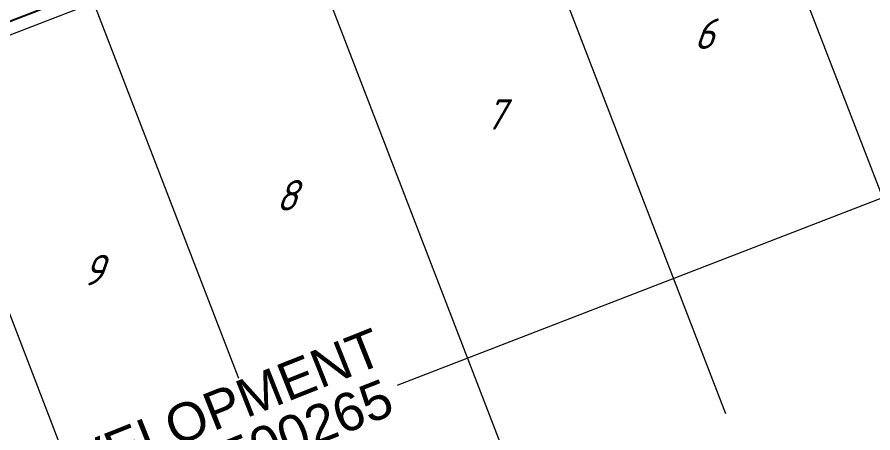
# Model space of a CAD drawing. Header units: metres. Extents: x 310412 to 311596, y 6269899 to 6270937.
# Drawn here: x 310861.9 to 310918.1, y 6270346.9 to 6270374.2 of the extents above; entities that cross this region are included whole.
import ezdxf

# ---------------------------------------------------------------- set-up
doc = ezdxf.new("R2010")
doc.units = ezdxf.units.M
doc.layers.add('_User E-LOT', color=7, linetype='Continuous', lineweight=0, true_color=0x969696)
doc.layers.add('Cadastre Developer_SP_EXT', color=9, linetype='Continuous', lineweight=5)
doc.layers.add('Duct_SP_EXT', color=7, linetype='Continuous')
doc.layers.add('Notes', color=7, linetype='Continuous')
doc.styles.add('ARIAL', font='arial.ttf', dxfattribs={"height": 2})
doc.styles.add('ISOCP ITALIC', font='isocp.shx', dxfattribs={"oblique": 20})

# ---------------------------------------------------------------- blocks, each defined once
blk = doc.blocks.new('A$C64462609')
at = {"layer": '_User E-LOT', "lineweight": 0}
for p, q in [((310943.043, 6270404.555), (310798.025, 6270348.54)), ((310922.125, 6270353.482), (310907.675, 6270390.893)), ((310908.403, 6270348.182), (310893.953, 6270385.593)), ((310894.877, 6270342.957), (310880.427, 6270380.369)), ((310957.796, 6270377.461), (310805.316, 6270318.564)), ((310881.351, 6270337.733), (310866.901, 6270375.144)), ((310869.691, 6270333.229), (310855.24, 6270370.64))]:
    blk.add_line(p, q, dxfattribs=at)

msp = doc.modelspace()

# ---------------------------------------------------------------- block references
at = {"layer": 'Notes'}
msp.add_blockref('A$C64462609', (0, 0), dxfattribs=at)

# ---------------------------------------------------------------- next in the draw order: linework, layer by layer
at = {"layer": 'Duct_SP_EXT'}
msp.add_line((310854.426, 6270371.24), (310866.505, 6270375.906), dxfattribs=at)

# ---------------------------------------------------------------- next in the draw order: texts
at = {"layer": 'Cadastre Developer_SP_EXT', "style": 'ISOCP ITALIC', "oblique": 20}
for s, p in [('6', (310906.299, 6270372.11)), ('7', (310892.576, 6270366.813)), ('8', (310878.854, 6270361.509)), ('9', (310866.164, 6270356.606))]:
    msp.add_text(s, height=2, dxfattribs=at).set_placement(p)
at = {"layer": 'Notes', "insert": (310866.05, 6270342.863), "char_height": 2.5, "attachment_point": 5, "rotation": 21.6752, "line_spacing_factor": 0.8, "style": 'ARIAL', "bg_fill": 3, "box_fill_scale": 1.05, "bg_fill_color": 256, "bg_fill_transparency": 0}
msp.add_mtext('EXISTING DEVELOPMENT\\PURS16270, DWG A500265', dxfattribs=at)

doc.saveas('drawing.dxf')
